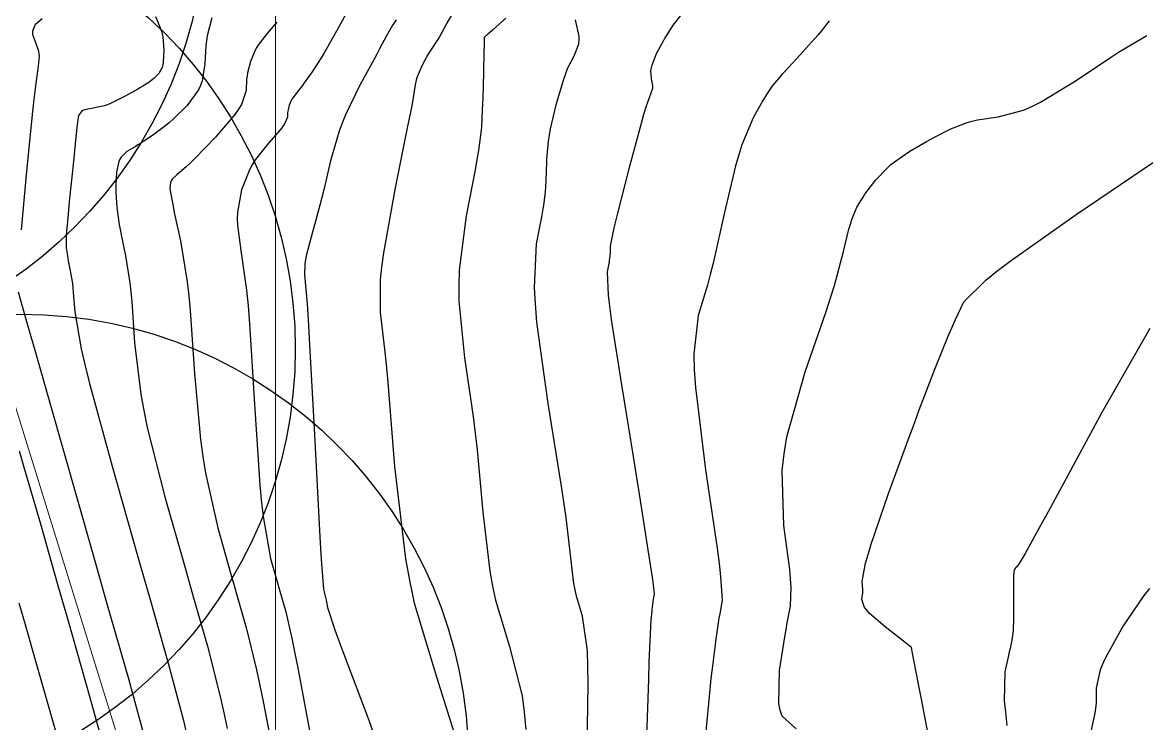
# Model space of a CAD drawing. Header units: metres. Extents: x 837117 to 838477, y 1189012 to 1191015.
# Drawn here: x 837660.1 to 837732.9, y 1190111.5 to 1190157 of the extents above; entities that cross this region are included whole.
import ezdxf

# ---------------------------------------------------------------- set-up
doc = ezdxf.new("R2010")
doc.units = ezdxf.units.M
doc.header["$LTSCALE"] = 0.3
for name, color, linetype in [('CIRCULOS', 60, 'Continuous'), ('COTAS 10', 1, 'Continuous'), ('COTAS INT', 252, 'Continuous')]:
    doc.layers.add(name, color=color, linetype=linetype)
doc.layers.add('COORD', color=7, linetype='Continuous', lineweight=20)
doc.layers.add('Linea_Tendencia', color=51, linetype='Continuous', lineweight=20)

msp = doc.modelspace()

# ---------------------------------------------------------------- linework, layer by layer
at = {"layer": 'CIRCULOS'}
for centre in [(837642.999, 1190164.226), (837648.79, 1190135.81), (837659.999, 1190109.064)]:
    msp.add_circle(centre, 29, dxfattribs=at)
at = {"layer": 'COORD'}
msp.add_line((837676.514, 1189013.872), (837676.514, 1191013.872), dxfattribs=at)
at = {"layer": 'COTAS 10'}
for points, elevation in [([(837672.376, 1190157.268), (837672.081, 1190156.1), (837672.026, 1190155.778), (837671.984, 1190155.456), (837671.929, 1190154.299), (837671.766, 1190153.182), (837671.657, 1190152.886), (837671.518, 1190152.596), (837670.785, 1190151.597), (837669.881, 1190150.713), (837669.637, 1190150.496), (837669.394, 1190150.291), (837668.537, 1190149.65), (837667.771, 1190149.147), (837667.586, 1190149.029), (837667.413, 1190148.92), (837666.884, 1190148.602), (837666.505, 1190148.243), (837666.425, 1190148.107), (837666.357, 1190147.956), (837666.203, 1190147.278), (837666.158, 1190146.452), (837666.159, 1190146.206), (837666.166, 1190145.953), (837666.237, 1190144.981), (837666.386, 1190143.878), (837666.442, 1190143.544), (837666.504, 1190143.197), (837666.78, 1190141.839), (837667.064, 1190140.1), (837667.132, 1190139.513), (837667.194, 1190138.88), (837667.38, 1190136.211), (837667.775, 1190132.873), (837667.969, 1190131.817), (837668.2, 1190130.704), (837669.342, 1190126.211), (837670.605, 1190121.769), (837670.913, 1190120.689), (837671.203, 1190119.673), (837672.098, 1190116.545), (837672.908, 1190113.365), (837673.144, 1190112.317), (837673.385, 1190111.196)], 1730), ([(837691.425, 1190157.246), (837690.566, 1190156.477), (837690.401, 1190156.329), (837690.268, 1190156.209), (837690.05, 1190156.01), (837690.041, 1190155.996), (837690.039, 1190155.992), (837690.037, 1190155.989), (837690.033, 1190155.979), (837690.024, 1190155.624), (837690.019, 1190155.404), (837690.012, 1190155.131), (837689.98, 1190153.704), (837689.935, 1190152.081), (837689.92, 1190151.684), (837689.905, 1190151.311), (837689.843, 1190150.153), (837689.65, 1190148.663), (837689.552, 1190148.08), (837689.435, 1190147.423), (837688.853, 1190144.434), (837688.407, 1190140.91), (837688.375, 1190139.916), (837688.383, 1190138.914), (837688.746, 1190135.23), (837689.307, 1190131.423), (837689.44, 1190130.344), (837689.565, 1190129.255), (837689.935, 1190125.23), (837690.389, 1190121.401), (837690.566, 1190120.435), (837690.766, 1190119.509), (837691.673, 1190116.508), (837692.484, 1190113.311), (837692.623, 1190112.263), (837692.726, 1190111.143)], 1740), ([(837719.307, 1190108.115), (837718.36, 1190113.109), (837718.176, 1190114.076), (837718.025, 1190114.861), (837717.763, 1190116.196), (837717.73, 1190116.326), (837717.725, 1190116.353), (837717.721, 1190116.376), (837717.717, 1190116.422), (837717.717, 1190116.442), (837717.711, 1190116.454), (837717.69, 1190116.475), (837717.416, 1190116.688), (837716.011, 1190117.78), (837714.995, 1190118.663), (837714.809, 1190118.866), (837714.665, 1190119.05), (837714.492, 1190119.567), (837714.555, 1190119.988), (837714.56, 1190120.113), (837714.56, 1190120.241), (837714.517, 1190120.732), (837714.731, 1190121.918), (837714.895, 1190122.484), (837715.103, 1190123.153), (837716.229, 1190126.426), (837717.559, 1190130.078), (837717.896, 1190130.987), (837718.219, 1190131.85), (837719.272, 1190134.595), (837720.14, 1190136.742), (837720.347, 1190137.228), (837720.539, 1190137.668), (837721.113, 1190138.864), (837722.521, 1190140.274), (837723.239, 1190140.849), (837724.099, 1190141.504), (837728.391, 1190144.533), (837732.711, 1190147.453), (837733.589, 1190148.039)], 1750)]:
    msp.add_lwpolyline(points, dxfattribs=dict(at, elevation=elevation))
at = {"layer": 'COTAS INT'}
for points, elevation in [([(837660.04, 1190143.526), (837660.405, 1190147.333), (837660.79, 1190151.208), (837660.875, 1190152.005), (837660.951, 1190152.683), (837661.152, 1190154.135), (837661.209, 1190154.778), (837661.196, 1190154.946), (837661.169, 1190155.109), (837660.968, 1190155.662), (837660.794, 1190156.164), (837660.785, 1190156.295), (837660.792, 1190156.422), (837660.96, 1190156.852), (837661.379, 1190157.222)], 1726), ([(837668.727, 1190157.353), (837668.907, 1190156.95), (837669.124, 1190156.416), (837669.168, 1190156.234), (837669.203, 1190156.037), (837669.27, 1190155.203), (837669.232, 1190154.399), (837669.201, 1190154.221), (837669.163, 1190154.063), (837668.952, 1190153.656), (837668.689, 1190153.399), (837668.618, 1190153.336), (837668.547, 1190153.276), (837668.298, 1190153.09), (837667.914, 1190152.851), (837667.758, 1190152.759), (837667.581, 1190152.655), (837666.763, 1190152.184), (837665.861, 1190151.734), (837665.632, 1190151.643), (837665.411, 1190151.568), (837664.684, 1190151.417), (837664.132, 1190151.311), (837664.021, 1190151.263), (837663.928, 1190151.208), (837663.744, 1190150.944), (837663.673, 1190150.505), (837663.651, 1190150.34), (837663.629, 1190150.156), (837663.544, 1190149.335), (837663.43, 1190148.18), (837663.39, 1190147.786), (837663.347, 1190147.36), (837663.159, 1190145.552), (837662.999, 1190143.835), (837662.973, 1190143.466), (837662.954, 1190143.143), (837662.954, 1190142.359), (837663.025, 1190141.837), (837663.052, 1190141.679), (837663.081, 1190141.514), (837663.211, 1190140.871), (837663.346, 1190140.047), (837663.378, 1190139.769), (837663.408, 1190139.469), (837663.496, 1190138.205), (837663.912, 1190135.817), (837664.149, 1190134.808), (837664.438, 1190133.648), (837665.92, 1190128.205), (837667.589, 1190122.338), (837667.996, 1190120.91), (837668.379, 1190119.568), (837669.561, 1190115.435), (837670.54, 1190111.727), (837670.794, 1190110.653)], 1728), ([(837681.069, 1190157.516), (837680.485, 1190156.444), (837679.815, 1190155.259), (837679.638, 1190154.962), (837679.466, 1190154.679), (837678.876, 1190153.768), (837678.373, 1190153.052), (837678.256, 1190152.892), (837678.148, 1190152.748), (837677.838, 1190152.365), (837677.619, 1190152.083), (837677.569, 1190152.003), (837677.523, 1190151.922), (837677.396, 1190151.619), (837677.318, 1190151.312), (837677.303, 1190151.227), (837677.292, 1190151.142), (837677.278, 1190150.837), (837677.093, 1190150.395), (837676.974, 1190150.223), (837676.827, 1190150.03), (837676.05, 1190149.155), (837675.193, 1190148.072), (837674.995, 1190147.748), (837674.813, 1190147.414), (837674.3, 1190146.117), (837674.049, 1190144.684), (837674.033, 1190144.263), (837674.041, 1190143.831), (837674.265, 1190142.187), (837674.629, 1190139.617), (837674.726, 1190138.603), (837674.821, 1190137.457), (837675.149, 1190132.223), (837675.501, 1190126.985), (837675.61, 1190125.835), (837675.725, 1190124.816), (837676.185, 1190122.223), (837676.637, 1190120.633), (837676.747, 1190120.247), (837677.171, 1190118.763), (837677.585, 1190116.957), (837677.747, 1190116.161), (837677.93, 1190115.236), (837678.763, 1190110.827)], 1734), ([(837684.335, 1190157.15), (837684.194, 1190156.95), (837684.064, 1190156.757), (837683.69, 1190156.114), (837683.244, 1190155.257), (837683.068, 1190154.928), (837682.87, 1190154.559), (837681.968, 1190152.899), (837681.04, 1190150.98), (837680.826, 1190150.449), (837680.631, 1190149.917), (837680.08, 1190147.998), (837679.637, 1190146.123), (837679.51, 1190145.619), (837679.38, 1190145.123), (837678.894, 1190143.387), (837678.513, 1190141.933), (837678.449, 1190141.614), (837678.404, 1190141.331), (837678.391, 1190140.614), (837678.554, 1190138.729), (837678.619, 1190137.711), (837678.693, 1190136.477), (837679.033, 1190130.229), (837679.363, 1190124.04), (837679.431, 1190122.844), (837679.488, 1190121.872), (837679.607, 1190120.229), (837679.653, 1190120.065), (837679.665, 1190120.025), (837679.675, 1190119.988), (837679.708, 1190119.872), (837679.751, 1190119.686), (837679.768, 1190119.604), (837679.786, 1190119.509), (837679.872, 1190119.054), (837680.344, 1190117.602), (837680.606, 1190116.878), (837680.925, 1190116.015), (837682.552, 1190111.733), (837684.145, 1190107.167)], 1736), ([(837688.256, 1190110.391), (837686.955, 1190114.53), (837685.534, 1190119.231), (837685.221, 1190120.681), (837684.944, 1190122.194), (837684.232, 1190128.193), (837683.797, 1190133.63), (837683.694, 1190134.789), (837683.598, 1190135.798), (837683.314, 1190138.193), (837683.319, 1190140.289), (837683.406, 1190141.111), (837683.53, 1190142.037), (837684.285, 1190146.251), (837685.091, 1190150.255), (837685.247, 1190151.048), (837685.374, 1190151.705), (837685.587, 1190152.94), (837685.67, 1190153.346), (837685.715, 1190153.479), (837685.768, 1190153.622), (837686.037, 1190154.217), (837686.337, 1190154.788), (837686.41, 1190154.916), (837686.479, 1190155.032), (837686.692, 1190155.34), (837686.944, 1190155.717), (837687.038, 1190155.875), (837687.143, 1190156.057), (837687.606, 1190156.908), (837688.141, 1190157.81)], 1738), ([(837696.674, 1190108.487), (837696.773, 1190114.064), (837696.753, 1190115.23), (837696.712, 1190116.232), (837696.391, 1190118.487), (837695.998, 1190119.787), (837695.911, 1190120.188), (837695.834, 1190120.607), (837695.637, 1190122.267), (837695.332, 1190124.88), (837695.187, 1190125.9), (837695.016, 1190127.048), (837694.178, 1190132.267), (837693.448, 1190137.538), (837693.344, 1190138.721), (837693.284, 1190139.783), (837693.422, 1190142.617), (837693.765, 1190144.381), (837693.834, 1190144.769), (837693.892, 1190145.113), (837694.006, 1190145.992), (837694.042, 1190146.675), (837694.051, 1190146.896), (837694.06, 1190147.129), (837694.087, 1190148.087), (837694.197, 1190149.282), (837694.259, 1190149.665), (837694.334, 1190150.071), (837694.716, 1190151.727), (837695.181, 1190153.303), (837695.308, 1190153.658), (837695.434, 1190153.979), (837695.884, 1190154.843), (837696.165, 1190155.584), (837696.185, 1190155.827), (837696.18, 1190156.085), (837695.953, 1190157.153)], 1742), ([(837702.746, 1190157.422), (837702.252, 1190156.795), (837701.851, 1190156.161), (837701.737, 1190155.968), (837701.622, 1190155.767), (837701.199, 1190154.979), (837700.884, 1190154.214), (837700.837, 1190154.028), (837700.808, 1190153.853), (837700.849, 1190153.314), (837700.939, 1190152.889), (837700.941, 1190152.786), (837700.933, 1190152.69), (837700.821, 1190152.395), (837700.496, 1190151.487), (837700.353, 1190151.004), (837700.187, 1190150.421), (837699.399, 1190147.476), (837698.644, 1190144.518), (837698.499, 1190143.926), (837698.382, 1190143.433), (837698.193, 1190142.471), (837698.185, 1190142.178), (837698.182, 1190142.107), (837698.18, 1190142.04), (837698.168, 1190141.831), (837698.134, 1190141.562), (837698.116, 1190141.457), (837698.095, 1190141.339), (837697.99, 1190140.799), (837698.054, 1190139.296), (837698.139, 1190138.57), (837698.254, 1190137.71), (837698.914, 1190133.481), (837699.679, 1190128.843), (837699.861, 1190127.723), (837700.03, 1190126.675), (837700.531, 1190123.484), (837700.862, 1190121.278), (837700.923, 1190120.851), (837700.972, 1190120.503), (837701.038, 1190119.909), (837701.014, 1190119.789), (837701.006, 1190119.74), (837700.997, 1190119.684), (837700.958, 1190119.428), (837700.912, 1190119.064), (837700.898, 1190118.941), (837700.884, 1190118.808), (837700.83, 1190118.246), (837700.741, 1190116.423), (837700.704, 1190115.495), (837700.663, 1190114.384), (837700.472, 1190108.841)], 1744), ([(837676.583, 1190156.994), (837675.947, 1190156.233), (837675.422, 1190155.556), (837675.301, 1190155.364), (837675.192, 1190155.168), (837674.886, 1190154.444), (837674.699, 1190153.706), (837674.665, 1190153.502), (837674.638, 1190153.299), (837674.603, 1190152.568), (837674.307, 1190151.66), (837674.116, 1190151.345), (837673.877, 1190151.003), (837672.618, 1190149.538), (837671.279, 1190148.164), (837670.989, 1190147.88), (837670.735, 1190147.636), (837670.112, 1190147.103), (837669.804, 1190146.803), (837669.75, 1190146.707), (837669.709, 1190146.605), (837669.67, 1190146.191), (837669.803, 1190145.397), (837669.87, 1190145.056), (837669.95, 1190144.663), (837670.348, 1190142.807), (837670.782, 1190140.152), (837670.885, 1190139.256), (837670.981, 1190138.29), (837671.265, 1190134.217), (837671.638, 1190129.929), (837671.79, 1190128.826), (837671.963, 1190127.76), (837672.763, 1190124.217), (837673.621, 1190121.201), (837673.83, 1190120.468), (837674.027, 1190119.778), (837674.635, 1190117.654), (837675.275, 1190115.003), (837675.493, 1190113.981), (837675.728, 1190112.834), (837676.721, 1190107.654)], 1732), ([(837712.37, 1190157.074), (837711.864, 1190156.407), (837711.671, 1190156.176), (837711.454, 1190155.925), (837710.481, 1190154.851), (837709.526, 1190153.817), (837709.32, 1190153.591), (837709.141, 1190153.392), (837708.706, 1190152.889), (837708.351, 1190152.366), (837708.222, 1190152.153), (837708.079, 1190151.911), (837707.45, 1190150.792), (837706.727, 1190149.038), (837706.524, 1190148.397), (837706.32, 1190147.687), (837705.577, 1190144.559), (837704.861, 1190141.375), (837704.675, 1190140.631), (837704.494, 1190139.945), (837703.886, 1190137.964), (837703.611, 1190135.463), (837703.64, 1190134.45), (837703.715, 1190133.298), (837704.367, 1190127.979), (837705.112, 1190122.894), (837705.245, 1190121.889), (837705.348, 1190121.059), (837705.455, 1190119.519), (837705.331, 1190118.889), (837705.287, 1190118.633), (837705.24, 1190118.342), (837705.035, 1190116.995), (837704.792, 1190115.082), (837704.719, 1190114.434), (837704.645, 1190113.735), (837704.361, 1190110.781)], 1746), ([(837710.249, 1190111.18), (837709.342, 1190112.004), (837709.201, 1190112.381), (837709.108, 1190112.822), (837709.169, 1190114.952), (837709.504, 1190117.144), (837709.583, 1190117.624), (837709.656, 1190118.05), (837709.872, 1190119.13), (837709.914, 1190120.371), (837709.878, 1190120.898), (837709.821, 1190121.504), (837709.442, 1190124.356), (837709.341, 1190127.935), (837709.459, 1190129.001), (837709.641, 1190130.098), (837710.825, 1190134.329), (837712.179, 1190138.225), (837712.467, 1190139.111), (837712.718, 1190139.913), (837713.31, 1190142.114), (837713.655, 1190143.565), (837713.75, 1190143.894), (837713.844, 1190144.192), (837714.179, 1190145.005), (837714.57, 1190145.647), (837714.698, 1190145.837), (837714.836, 1190146.031), (837715.406, 1190146.778), (837716.125, 1190147.536), (837716.357, 1190147.738), (837716.603, 1190147.936), (837717.607, 1190148.623), (837718.679, 1190149.25), (837718.968, 1190149.411), (837719.253, 1190149.565), (837720.251, 1190150.076), (837721.315, 1190150.482), (837721.641, 1190150.571), (837721.981, 1190150.65), (837723.323, 1190150.85), (837724.969, 1190151.295), (837725.5, 1190151.527), (837726.064, 1190151.807), (837728.375, 1190153.214), (837730.613, 1190154.705), (837731.131, 1190155.038), (837731.605, 1190155.336), (837732.952, 1190156.125)], 1748), ([(837668.172, 1190110.089), (837667.024, 1190114.326), (837665.585, 1190119.356), (837665.129, 1190120.956), (837664.647, 1190122.646), (837660.975, 1190135.556), (837660.636, 1190136.746), (837660.357, 1190137.725), (837659.847, 1190139.497)], 1726), ([(837733.157, 1190137.134), (837730.033, 1190131.694), (837727.141, 1190126.334), (837726.556, 1190125.255), (837726.064, 1190124.351), (837725.068, 1190122.547), (837724.748, 1190122.01), (837724.682, 1190121.904), (837724.627, 1190121.817), (837724.509, 1190121.658), (837724.456, 1190121.608), (837724.441, 1190121.591), (837724.425, 1190121.571), (837724.367, 1190121.487), (837724.323, 1190121.106), (837724.317, 1190120.901), (837724.312, 1190120.651), (837724.316, 1190119.388), (837724.313, 1190118.069), (837724.304, 1190117.785), (837724.292, 1190117.535), (837724.221, 1190116.926), (837724.096, 1190116.381), (837724.049, 1190116.171), (837723.997, 1190115.937), (837723.768, 1190114.878), (837723.725, 1190113.001), (837723.792, 1190112.25), (837723.892, 1190111.398)], 1752), ([(837659.896, 1190129.209), (837660.212, 1190128.137), (837661.271, 1190124.472), (837662.369, 1190120.615), (837662.71, 1190119.422), (837663.067, 1190118.175), (837664.487, 1190113.217), (837665.804, 1190108.451)], 1724), ([(837733.127, 1190120.274), (837732.767, 1190119.822), (837731.423, 1190117.854), (837730.316, 1190115.875), (837730.106, 1190115.417), (837729.938, 1190114.997), (837729.677, 1190113.808), (837729.675, 1190113.01), (837729.67, 1190112.838), (837729.663, 1190112.687), (837729.62, 1190112.319), (837729.544, 1190111.989), (837729.516, 1190111.863), (837729.484, 1190111.721), (837729.346, 1190111.08)], 1754), ([(837659.888, 1190119.341), (837660.282, 1190117.94), (837660.499, 1190117.178), (837660.763, 1190116.253), (837662.108, 1190111.56), (837663.495, 1190106.611)], 1722)]:
    msp.add_lwpolyline(points, dxfattribs=dict(at, elevation=elevation))
at = {"layer": 'Linea_Tendencia'}
msp.add_lwpolyline([(838041.852, 1190952.651), (838165.343, 1190589.154), (838075.416, 1190256.306), (838109.489, 1190042.064), (837622.868, 1190250.641), (837754.279, 1189827.032), (837723.495, 1189335.311)], dxfattribs=at)

doc.saveas('drawing.dxf')
